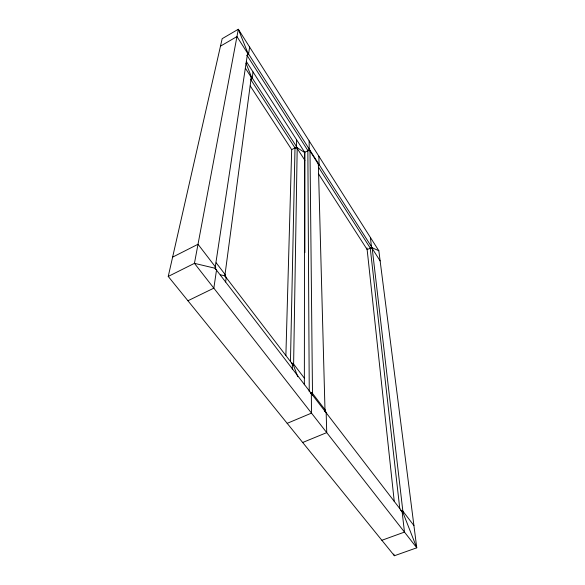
<?xml version="1.0" encoding="UTF-8"?>
<svg xmlns="http://www.w3.org/2000/svg" width="585" height="585" viewBox="0 0 585 585"><rect width="100%" height="100%" fill="white"/><g stroke="black" fill="none" stroke-linecap="round" stroke-linejoin="round"><path stroke-width="0.88" d="M304.354 384.82L304.595 152.202L309.421 150.148L309.991 150.308L312.507 395.021L310.445 392.732M304.873 252.647L304.909 152.692L246.621 61.973M215.602 268.844L215.068 268.252L194.439 263.338L168.239 276.442L394.392 555.75L416.761 547.809L378.839 250.76L238.329 29.25L222.176 38.676L168.239 276.442M292.303 369.369L292.405 364.06A2.347 1.302 -38.1 0 0 291.418 363.183M296.522 139.639L296.398 146.447A1.609 0.614 -33.5 0 1 295.001 147.895L291.681 149.636L285.882 355.534M290.46 361.596L295.001 147.895L250.731 79.516M225.327 276.361L224.845 275.813L220.53 274.84M318.489 164.941L318.328 163.376L325.026 411.306L326.167 412.791L326.737 432.615L302.686 442.487M225.634 282.007L226.205 277.597A2.515 1.126 -37.3 0 0 225.32 276.866M253.042 71.97L252.245 78.076A1.682 0.505 -33.8 0 1 251.104 79.289M249.612 47.041L248.574 54.032A1.675 0.468 -33.8 0 1 247.067 55.443L307.856 150.499L309.253 391.84M325.874 412.089L325.209 411.452L324.982 409.675L312.492 393.405A2.369 1.77 -0.1 0 0 310.452 392.513M251.338 78.851L251.353 76.693L246.007 63.26M324.96 411.387L325.194 410.97M220.479 46.142L236.954 36.57L247.594 53.242A1.689 1.601 21.6 0 1 247.813 54.463M172.612 257.144L198.015 244.267L215.295 266.775A2.625 2.15 8.5 0 1 215.668 268.413M187.924 300.756L213.839 288.149L216.508 270.124A2.625 1.141 -37.3 0 0 215.609 269.385M287.184 423.343L311.498 413.12L311.33 393.486L310.715 392.601M308.236 150.36L307.856 150.499A1.572 0.614 -33.2 0 0 309.209 149.08L309.143 140.883M381.866 540.284L404.476 532.094L402.107 511.59A2.143 1.579 -40.5 0 0 400.981 510.478M325.538 411.891L324.96 411.606L325.282 410.531M378.839 250.76L371.928 247.66L367.131 249.524L318.459 173.782M291.579 363.387L293.59 365.61L297.758 376.696M401.105 510.647L403.058 512.833L416.761 547.809L194.439 263.338L238.329 29.25L247.689 52.635L247.835 54.288L247.067 55.443A1.689 1.601 21.6 0 0 247.66 54.851M304.909 152.692L297.209 147.698L295.001 147.895A1.601 1.448 1.2 0 1 297.195 148.422L304.909 160.356M311.044 392.791L312.134 394.231L312.127 393.032M413.924 525.542L402.86 511.136A2.135 1.419 -3.9 0 0 401.083 510.42M216.179 262.804L225.035 274.38A2.515 2.047 7.4 0 1 225.159 276.434M304.288 378.042L293.611 364.075A2.333 1.784 1.1 0 0 291.586 363.183M326.086 412.396L325.245 411.292L325.216 410.085M250.27 85.988L291.681 149.636M245.503 68.416L251.272 77.337A1.689 1.587 15.8 0 1 251.331 78.931M318.745 167.529L370.239 248.055L399.796 508.796M318.342 164.1A1.558 1.389 -2.2 0 1 318.496 165.153A1.558 1.389 -2.2 0 0 318.503 164.429L309.999 151.018A1.572 1.411 -1 0 0 307.856 150.499M380.133 260.903L372.221 248.501A1.462 1.221 -6.7 0 0 370.239 248.055A1.462 0.739 -32.4 0 0 371.446 246.651L370.385 237.437M393.734 554.053L394.392 555.75M366.963 247.938L394.253 501.433M318.854 156.202L319.096 164.575A1.558 0.636 -33.1 0 1 318.437 165.548M311.637 392.754L311.637 393.559M297.209 147.698L293.59 365.61L224.845 275.813L251.353 76.693L297.209 147.698M247.689 52.635L215.068 268.252L403.058 512.833L372.126 247.711L247.689 52.635"/></g></svg>
